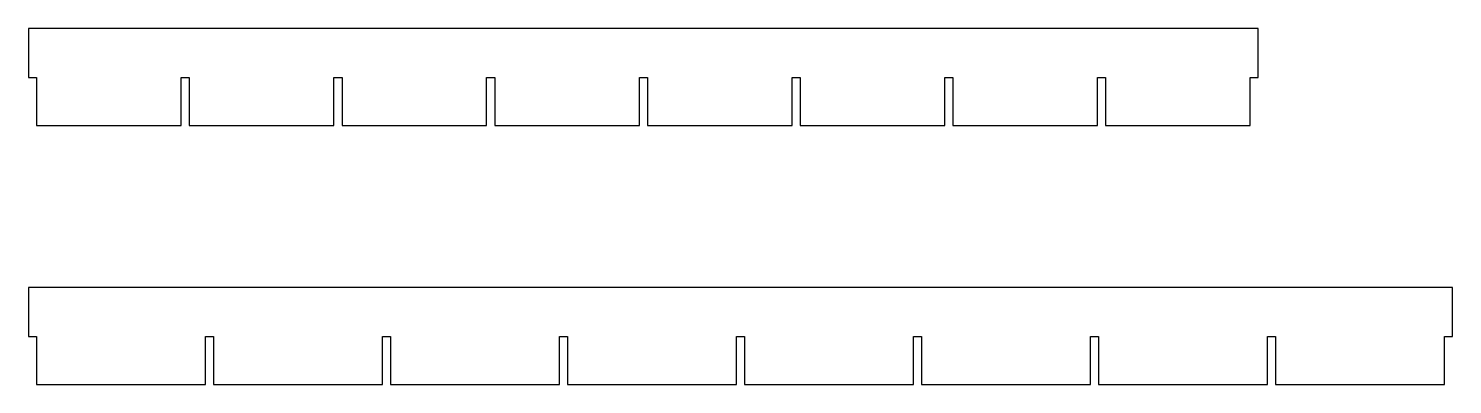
# Model space of a CAD drawing. Extents: x 0 to 22, y 0 to 5.5.
import ezdxf

# ---------------------------------------------------------------- set-up
doc = ezdxf.new("R2010")
doc.units = 0
doc.layers.get('0').update_dxf_attribs({"linetype": 'CONTINUOUS'})

msp = doc.modelspace()

# ---------------------------------------------------------------- linework, layer by layer
at = {"color": 7}
for p, q in [((19, 5.5), (0, 5.5)), ((0, 5.5), (0, 4.74399)), ((19, 4.74399), (19, 5.5)), ((0, 4.74399), (0.125, 4.74399)), ((0.125, 4.74399), (0.125, 4)), ((2.35938, 4.74399), (2.48438, 4.74399)), ((2.35938, 4), (2.35938, 4.74399)), ((2.48438, 4.74399), (2.48438, 4)), ((4.71875, 4), (4.71875, 4.74399)), ((4.71875, 4.74399), (4.84375, 4.74399)), ((4.84375, 4.74399), (4.84375, 4)), ((7.07812, 4), (7.07812, 4.74399)), ((7.07812, 4.74399), (7.20312, 4.74399)), ((7.20312, 4.74399), (7.20312, 4)), ((9.4375, 4), (9.4375, 4.74399)), ((9.4375, 4.74399), (9.5625, 4.74399)), ((9.5625, 4.74399), (9.5625, 4)), ((11.7969, 4), (11.7969, 4.74399)), ((11.7969, 4.74399), (11.9219, 4.74399)), ((11.9219, 4.74399), (11.9219, 4)), ((14.1562, 4), (14.1562, 4.74399)), ((14.1562, 4.74399), (14.2812, 4.74399)), ((14.2812, 4.74399), (14.2812, 4)), ((16.5156, 4), (16.5156, 4.74399)), ((16.5156, 4.74399), (16.6406, 4.74399)), ((16.6406, 4.74399), (16.6406, 4)), ((18.875, 4), (18.875, 4.74399)), ((18.875, 4.74399), (19, 4.74399)), ((0.125, 4), (2.35938, 4)), ((2.48438, 4), (4.71875, 4)), ((4.84375, 4), (7.07812, 4)), ((7.20312, 4), (9.4375, 4)), ((9.5625, 4), (11.7969, 4)), ((11.9219, 4), (14.1562, 4)), ((14.2812, 4), (16.5156, 4)), ((16.6406, 4), (18.875, 4)), ((22, 1.5), (0, 1.5)), ((0, 1.5), (0, 0.743988)), ((22, 0.743988), (22, 1.5)), ((0, 0.743988), (0.125, 0.743988)), ((0.125, 0.743988), (0.125, 0)), ((2.73438, 0.743988), (2.85938, 0.743988)), ((2.73438, 0), (2.73438, 0.743988)), ((2.85938, 0.743988), (2.85938, 0)), ((5.46875, 0), (5.46875, 0.743988)), ((5.46875, 0.743988), (5.59375, 0.743988)), ((5.59375, 0.743988), (5.59375, 0)), ((8.20312, 0), (8.20312, 0.743988)), ((8.20312, 0.743988), (8.32812, 0.743988)), ((8.32812, 0.743988), (8.32812, 0)), ((10.9375, 0), (10.9375, 0.743988)), ((10.9375, 0.743988), (11.0625, 0.743988)), ((11.0625, 0.743988), (11.0625, 0)), ((13.6719, 0), (13.6719, 0.743988)), ((13.6719, 0.743988), (13.7969, 0.743988)), ((13.7969, 0.743988), (13.7969, 0)), ((16.4062, 0), (16.4062, 0.743988)), ((16.4062, 0.743988), (16.5312, 0.743988)), ((16.5312, 0.743988), (16.5312, 0)), ((19.1406, 0), (19.1406, 0.743988)), ((19.1406, 0.743988), (19.2656, 0.743988)), ((19.2656, 0.743988), (19.2656, 0)), ((21.875, 0), (21.875, 0.743988)), ((21.875, 0.743988), (22, 0.743988)), ((0.125, 0), (2.73438, 0)), ((2.85938, 0), (5.46875, 0)), ((5.59375, 0), (8.20312, 0)), ((8.32812, 0), (10.9375, 0)), ((11.0625, 0), (13.6719, 0)), ((13.7969, 0), (16.4062, 0)), ((16.5312, 0), (19.1406, 0)), ((19.2656, 0), (21.875, 0))]:
    msp.add_line(p, q, dxfattribs=at)

doc.saveas('drawing.dxf')
